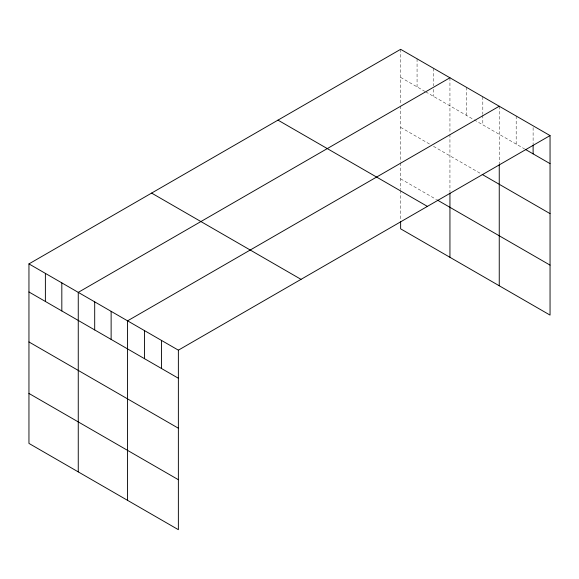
<?xml version="1.0" encoding="UTF-8"?>
<svg xmlns="http://www.w3.org/2000/svg" width="579" height="579" viewBox="0 0 579 579"><rect width="100%" height="100%" fill="white"/><g stroke="black" fill="none" stroke-linecap="round" stroke-linejoin="round"><path stroke-width="0.43" stroke-dasharray="2.9 2.17" d="M400.632 77.383L424.892 91.388M425.681 91.844L473.419 119.404M474.201 119.86L524.646 148.984M400.632 127.358L430.371 144.533M433.505 146.342L482.814 174.807M400.632 178.853L436.631 199.639M533.114 127.554L533.114 144.222M516.178 116.024L516.178 144.099M499.25 106.247L499.25 163.77M482.814 96.758L482.814 114.302M482.814 115.178L482.814 124.832M466.377 87.27L466.377 115.337M449.941 77.781L449.941 133.517M449.941 134.408L449.941 192.228M433.505 68.293L433.505 85.837M433.505 89.347L433.505 96.36M417.068 58.805L417.068 86.872M400.632 49.316L400.632 105.052M400.632 105.943L400.632 161.982M400.632 162.873L400.632 189.565M400.632 190.455L400.632 220.802"/><path stroke-width="0.87" d="M28.95 263.901L178.368 350.165L178.368 529.684L28.95 443.42L28.95 263.901L400.632 49.316L550.05 135.58L550.05 315.099L400.632 228.835L400.632 221.692M449.941 77.781L78.259 292.366L78.259 471.892M499.25 106.247L127.568 320.838L127.568 500.357M178.368 350.165L550.05 135.58M525.421 149.425L550.05 163.647M482.814 174.807L550.05 213.629M437.42 200.095L550.05 265.117M277.978 120.128L427.396 206.392M151.604 193.089L301.022 279.353M28.95 291.975L178.368 378.239M28.95 341.95L178.368 428.214M28.95 393.445L178.368 479.709M533.114 145.097L533.114 153.869M499.25 164.66L499.25 285.765M449.941 193.118L449.941 257.3M161.432 340.394L161.432 368.461M144.497 330.616L144.497 358.683M111.132 311.35L111.132 339.417M94.695 301.862L94.695 329.929M61.823 282.878L61.823 310.952M45.386 273.389L45.386 301.464"/></g></svg>
